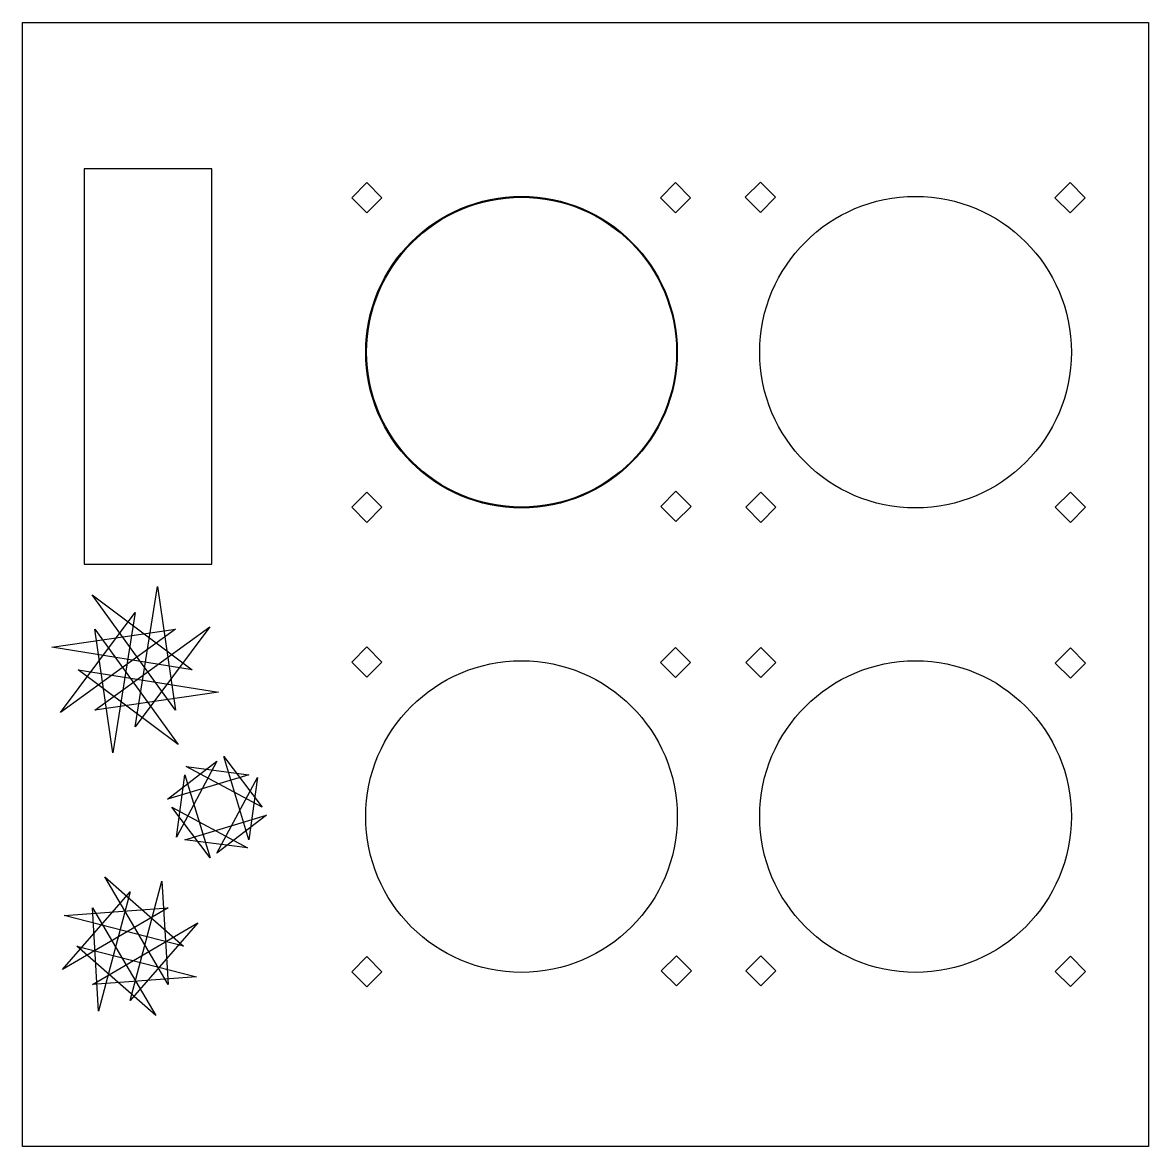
# Model space of a CAD drawing. Extents: x 0 to 160, y -160 to 0.
import ezdxf

# ---------------------------------------------------------------- set-up
doc = ezdxf.new("R2010")
doc.units = 0
doc.layers.get('0').update_dxf_attribs({"linetype": 'continuous'})

msp = doc.modelspace()

# ---------------------------------------------------------------- linework, layer by layer
at = {"color": 0}
for points in [[(0.09, -0.15), (0.15, -0.15), (0.21, -0.15), (0.27, -0.15), (0.32, -0.15), (0.38, -0.15), (0.44, -0.15), (0.5, -0.15), (0.55, -0.15), (0.61, -0.15), (0.67, -0.15), (0.73, -0.15), (0.78, -0.15), (0.84, -0.15), (0.9, -0.15), (0.96, -0.15), (1.01, -0.15), (1.07, -0.15), (1.13, -0.15), (1.19, -0.15), (1.24, -0.15), (1.3, -0.15), (1.36, -0.15), (1.42, -0.15), (1.47, -0.15), (1.53, -0.15), (1.59, -0.15), (1.65, -0.15), (1.7, -0.15), (1.76, -0.15), (1.82, -0.15), (1.88, -0.15), (1.93, -0.15), (160.1, -0.15), (160.1, -0.21), (160.1, -0.27), (160.1, -0.33), (160.1, -0.39), (160.1, -0.45), (160.1, -0.51), (160.1, -0.57), (160.1, -0.62), (160.1, -0.68), (160.1, -0.74), (160.1, -0.8), (160.1, -0.86), (160.1, -0.92), (160.1, -0.98), (160.1, -1.04), (160.1, -1.1), (160.1, -1.16), (160.1, -1.22), (160.1, -1.28), (160.1, -1.34), (160.1, -1.39), (160.1, -1.45), (160.1, -1.51), (160.1, -1.57), (160.1, -1.63), (160.1, -1.69), (160.1, -1.75), (160.1, -1.81), (160.1, -1.87), (160.1, -1.93), (160.1, -1.99), (160.1, -159.89), (160.04, -159.89), (159.99, -159.89), (159.93, -159.89), (159.87, -159.89), (159.81, -159.89), (159.76, -159.89), (159.7, -159.89), (159.64, -159.89), (159.58, -159.89), (159.53, -159.89), (159.47, -159.89), (159.41, -159.89), (159.35, -159.89), (159.3, -159.89), (159.24, -159.89), (159.18, -159.89), (159.12, -159.89), (159.07, -159.89), (159.01, -159.89), (158.95, -159.89), (158.89, -159.89), (158.84, -159.89), (158.78, -159.89), (158.72, -159.89), (158.66, -159.89), (158.61, -159.89), (158.55, -159.89), (158.49, -159.89), (158.43, -159.89), (158.38, -159.89), (158.32, -159.89), (158.26, -159.89), (0.09, -159.89), (0.09, -159.83), (0.09, -159.77), (0.09, -159.71), (0.09, -159.65), (0.09, -159.59), (0.09, -159.53), (0.09, -159.47), (0.09, -159.41), (0.09, -159.36), (0.09, -159.3), (0.09, -159.24), (0.09, -159.18), (0.09, -159.12), (0.09, -159.06), (0.09, -159), (0.09, -158.94), (0.09, -158.88), (0.09, -158.82), (0.09, -158.76), (0.09, -158.7), (0.09, -158.65), (0.09, -158.59), (0.09, -158.53), (0.09, -158.47), (0.09, -158.41), (0.09, -158.35), (0.09, -158.29), (0.09, -158.23), (0.09, -158.17), (0.09, -158.11), (0.09, -158.05)], [(8.85, -20.93), (8.85, -21.04), (8.85, -21.1), (8.85, -21.15), (8.85, -21.21), (8.85, -21.26), (8.85, -21.32), (8.85, -21.37), (8.85, -21.43), (8.85, -21.48), (8.85, -21.54), (8.85, -21.59), (8.85, -21.65), (8.85, -77.15), (8.91, -77.15), (8.96, -77.15), (9.01, -77.15), (26.98, -77.15), (26.98, -77.1), (26.98, -77.04), (26.98, -76.99), (26.98, -76.93), (26.98, -76.88), (26.98, -76.82), (26.98, -76.77), (26.98, -76.71), (26.98, -76.65), (26.98, -76.6), (26.98, -76.54), (26.98, -20.93), (26.93, -20.93), (26.87, -20.93), (26.82, -20.93)], [(51.17, -25.05), (49.02, -27.2), (46.87, -25.05), (49.02, -22.9)], [(95.04, -25.05), (92.89, -27.2), (90.74, -25.05), (92.89, -22.9)], [(107.1, -24.99), (104.95, -27.14), (102.8, -24.99), (104.95, -22.84)], [(151.1, -25.05), (148.95, -27.2), (146.8, -25.05), (148.95, -22.9)], [(51.17, -69.05), (49.02, -71.2), (46.87, -69.05), (49.02, -66.9)], [(95.1, -68.92), (92.95, -71.07), (90.8, -68.92), (92.95, -66.77)], [(107.16, -69.05), (105.01, -71.2), (102.86, -69.05), (105.01, -66.9)], [(151.16, -69.05), (149.01, -71.2), (146.86, -69.05), (149.01, -66.9)], [(16.11, -84.01), (12.91, -103.96), (10.37, -86.39), (22.21, -102.75), (7.99, -92.13), (27.94, -95.32), (10.37, -97.86), (26.73, -86.02), (16.11, -100.24), (19.3, -80.3), (21.84, -97.86), (10, -81.5), (24.22, -92.13), (4.27, -88.93), (21.84, -86.39), (5.48, -98.23)], [(51.17, -91.05), (49.02, -93.2), (46.87, -91.05), (49.02, -88.9)], [(95.04, -91.11), (92.89, -93.26), (90.74, -91.11), (92.89, -88.96)], [(107.16, -91.11), (105.01, -93.26), (102.86, -91.11), (105.01, -88.96)], [(151.16, -91.18), (149.01, -93.33), (146.86, -91.18), (149.01, -89.03)], [(27.72, -105.15), (21.96, -115.92), (23.17, -107.06), (26.76, -118.88), (21.29, -111.67), (32.08, -117.46), (23.17, -116.29), (34.77, -112.8), (27.72, -118.2), (33.49, -107.43), (32.27, -116.29), (28.68, -104.46), (34.16, -111.67), (23.37, -105.89), (32.27, -107.06), (20.68, -110.55)], [(15.41, -123.7), (10.91, -140.66), (10.05, -125.96), (19.02, -141.26), (7.83, -131.41), (24.82, -135.78), (10.05, -136.86), (25.03, -128.1), (15.41, -139.12), (19.91, -122.16), (20.77, -136.86), (11.8, -121.56), (22.99, -131.41), (5.99, -127.04), (20.77, -125.96), (5.78, -134.72)], [(95.17, -134.93), (93.02, -137.08), (90.87, -134.93), (93.02, -132.78)], [(107.16, -134.93), (105.01, -137.08), (102.86, -134.93), (105.01, -132.78)], [(51.17, -135.06), (49.02, -137.21), (46.87, -135.06), (49.02, -132.91)], [(151.16, -135), (149.01, -137.15), (146.86, -135), (149.01, -132.85)]]:
    msp.add_lwpolyline(points, close=True, dxfattribs=at)
for centre, radius in [((71, -47), 22.14), ((71.02, -47), 22.02), ((127, -47), 22.14), ((71, -113), 22.14), ((127, -113), 22.14)]:
    msp.add_circle(centre, radius, dxfattribs=at)

doc.saveas('drawing.dxf')
